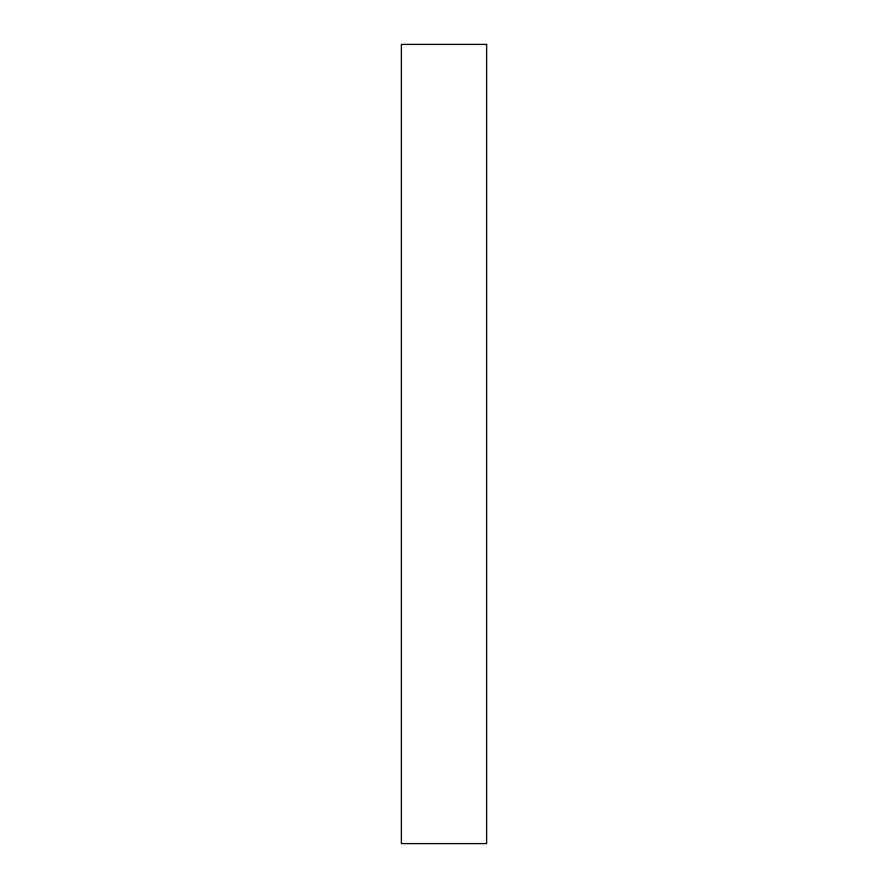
<?xml version="1.0" encoding="UTF-8"?>
<svg xmlns="http://www.w3.org/2000/svg" width="888" height="888" viewBox="0 0 888 888"><rect width="100%" height="100%" fill="white"/><g stroke="black" fill="none" stroke-linecap="round" stroke-linejoin="round"><path stroke-width="1.33" d="M486.624 44.4L401.376 44.4L401.376 843.6L486.624 843.6L486.624 44.4"/></g></svg>
